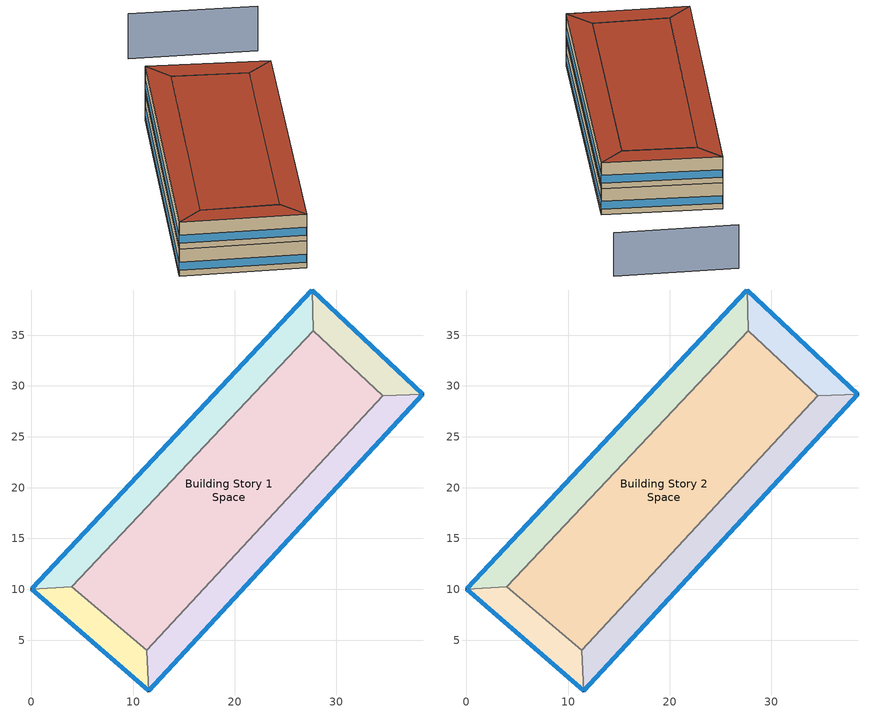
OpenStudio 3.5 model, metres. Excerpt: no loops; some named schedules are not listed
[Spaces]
Building Story 1 Space
 floor ground: 34.54,29.05 11.33,3.99 3.99,10.23 27.74,35.44 z0
 wall adiabatic (Typical Interior Wall): 11.33,3.99 34.54,29.05 27.74,35.44 3.99,10.23 11.33,3.99 z0:3.6
 ceiling adiabatic (Typical Interior Floor): 27.74,35.44 3.99,10.23 11.33,3.99 34.54,29.05 z3.6
Building Story 1 Space 1
 floor ground: 38.54,29.19 11.55,0 11.33,3.99 34.54,29.05 z0
 wall outside: 11.55,0 38.54,29.19 z0:3.6
 wall adiabatic (Typical Interior Wall): 38.54,29.19 34.54,29.05 11.33,3.99 11.55,0 z0:3.6
 window: 11.57,0.02 38.52,29.17 z0.76:1.84
 ceiling adiabatic (Typical Interior Ceiling): 34.54,29.05 11.33,3.99 11.55,0 38.54,29.19 z3.6
Building Story 1 Space 2
 floor ground: 11.55,0 0,10.03 3.99,10.23 11.33,3.99 z0
 wall outside: 0,10.03 11.55,0 z0:3.6
 wall adiabatic (Typical Interior Wall): 11.55,0 11.33,3.99 3.99,10.23 0,10.03 z0:3.6
 window: 0.02,10.01 11.53,0.02 z0.76:1.85
 ceiling adiabatic (Typical Interior Ceiling): 11.33,3.99 3.99,10.23 0,10.03 11.55,0 z3.6
Building Story 1 Space 3
 floor ground: 0,10.03 27.61,39.44 27.74,35.44 3.99,10.23 z0
 wall outside: 27.61,39.44 0,10.03 z0:3.6
 wall adiabatic (Typical Interior Wall): 0,10.03 3.99,10.23 27.74,35.44 27.61,39.44 z0:3.6
 window: 27.59,39.42 0.02,10.05 z0.76:1.84
 ceiling adiabatic (Typical Interior Ceiling): 3.99,10.23 27.74,35.44 27.61,39.44 0,10.03 z3.6
Building Story 1 Space 4
 floor ground: 27.61,39.44 38.54,29.19 34.54,29.05 27.74,35.44 z0
 wall outside: 38.54,29.19 27.61,39.44 z0:3.6
 wall adiabatic (Typical Interior Wall): 27.61,39.44 27.74,35.44 34.54,29.05 38.54,29.19 z0:3.6
 window: 38.52,29.21 27.63,39.42 z0.76:1.85
 ceiling adiabatic (Typical Interior Ceiling): 27.74,35.44 34.54,29.05 38.54,29.19 27.61,39.44 z3.6
Building Story 2 Space
 floor adiabatic (Typical Interior Floor): 34.54,29.05 11.33,3.99 3.99,10.23 27.74,35.44 z3.6
 wall adiabatic (Typical Interior Wall): 11.33,3.99 34.54,29.05 27.74,35.44 3.99,10.23 11.33,3.99 z3.6:7.2
 roof outside: 27.74,35.44 3.99,10.23 11.33,3.99 34.54,29.05 z7.2
Building Story 2 Space 1
 floor adiabatic (Typical Interior Ceiling): 38.54,29.19 11.55,0 11.33,3.99 34.54,29.05 z3.6
 wall outside: 11.55,0 38.54,29.19 z3.6:7.2
 wall adiabatic (Typical Interior Wall): 38.54,29.19 34.54,29.05 11.33,3.99 11.55,0 z3.6:7.2
 window: 11.57,0.02 38.52,29.17 z4.36:5.44
 roof outside: 34.54,29.05 11.33,3.99 11.55,0 38.54,29.19 z7.2
Building Story 2 Space 2
 floor adiabatic (Typical Interior Ceiling): 11.55,0 0,10.03 3.99,10.23 11.33,3.99 z3.6
 wall outside: 0,10.03 11.55,0 z3.6:7.2
 wall adiabatic (Typical Interior Wall): 11.55,0 11.33,3.99 3.99,10.23 0,10.03 z3.6:7.2
 window: 0.02,10.01 11.53,0.02 z4.36:5.45
 roof outside: 11.33,3.99 3.99,10.23 0,10.03 11.55,0 z7.2
Building Story 2 Space 3
 floor adiabatic (Typical Interior Ceiling): 0,10.03 27.61,39.44 27.74,35.44 3.99,10.23 z3.6
 wall outside: 27.61,39.44 0,10.03 z3.6:7.2
 wall adiabatic (Typical Interior Wall): 0,10.03 3.99,10.23 27.74,35.44 27.61,39.44 z3.6:7.2
 window: 27.59,39.42 0.02,10.05 z4.36:5.44
 roof outside: 3.99,10.23 27.74,35.44 27.61,39.44 0,10.03 z7.2
Building Story 2 Space 4
 floor adiabatic (Typical Interior Ceiling): 27.61,39.44 38.54,29.19 34.54,29.05 27.74,35.44 z3.6
 wall outside: 38.54,29.19 27.61,39.44 z3.6:7.2
 wall adiabatic (Typical Interior Wall): 27.61,39.44 27.74,35.44 34.54,29.05 38.54,29.19 z3.6:7.2
 window: 38.52,29.21 27.63,39.42 z4.36:5.45
 roof outside: 27.74,35.44 34.54,29.05 38.54,29.19 27.61,39.44 z7.2
shading: 38.22,51.33 49.85,41.09 z0:6
[Site]
Buffalo Niagara Intl Ap_NY_USA: Latitude {deg}=42.8203; Longitude {deg}=-78.8509; Time Zone {hr}=-5; Elevation {m}=53.6448; Terrain=City
[Site:WaterMainsTemperature]
Calculation Method=Correlation; Annual Average Outdoor Air Temperature {C}=8.96667; Maximum Difference In Monthly Average Outdoor Air Temperatures {deltaC}=26.2
[SizingPeriod:DesignDay] Barometric Pressure {Pa}=98769; Rain Indicator=No; Snow Indicator=No; Day of Month=21; Daylight Saving Time Indicator=No; Humidity Condition Type=Wetbulb; Dry-Bulb Temperature Range Modifier Type=DefaultMultipliers
Name | Maximum Dry-Bulb Temperature {C} | Daily Dry-Bulb Temperature Range {deltaC} | Wind Speed {m/s} | Wind Direction {deg} | Month | Day Type | Wetbulb or DewPoint at Maximum Dry-Bulb {C} | Solar Model Indicator | ASHRAE Clear Sky Optical Depth for Beam Irradiance | ASHRAE Clear Sky Optical Depth for Diffuse Irradiance | Sky Clearness
Buffalo Niagara Intl Ap Ann Clg .4% Condns DB=>MWB 1 | 30.3 | 9.3 | 5.7 | 240 | 7 | SummerDesignDay | 21.8 | ASHRAETau | 0.462 | 2.001
Buffalo Niagara Intl Ap Ann Clg .4% Condns WB=>MDB 1 | 27.8 | 9.3 | 5.7 | 240 | 7 | SummerDesignDay | 23.8 | ASHRAETau | 0.462 | 2.001
Buffalo Niagara Intl Ap Ann Htg 99.6% Condns DB 1 | -16.3 | 0 | 5.1 | 270 | 1 | WinterDesignDay | -16.3 | ASHRAEClearSky |  |  | 0
[ClimateZones]
Climate Zone Institution Name 1=ASHRAE; Climate Zone Document Name 1=ANSI/ASHRAE Standard 169; Climate Zone Document Year 1=2006; Climate Zone Value 1=6A
[Site:GroundTemperature:FCfactorMethod]
January Ground Temperature {C}=7.4; February Ground Temperature {C}=-0; March Ground Temperature {C}=-7.6; April Ground Temperature {C}=-12.6; May Ground Temperature {C}=-7.7; June Ground Temperature {C}=0.3; July Ground Temperature {C}=7; August Ground Temperature {C}=14.2; September Ground Temperature {C}=19.2; October Ground Temperature {C}=20.9; November Ground Temperature {C}=20; December Ground Temperature {C}=15.4
[Building]
office_7: Nominal Floor to Floor Height {m}=3.6; Default Construction Set=Res 90.1-2013 - Office - ASHRAE 169-2013-6A; Standards Number of Stories=2; Standards Number of Above Ground Stories=2; Standards Building Type=Office
[DefaultConstructionSet]
Res 90.1-2013 - Office - ASHRAE 169-2013-6A: Default Exterior Surface Constructions=Default Surface Constructions 1; Default Interior Surface Constructions=Default Surface Constructions 2; Default Ground Contact Surface Constructions=Default Surface Constructions 3; Default Exterior SubSurface Constructions=Default Sub Surface Constructions 1; Default Interior SubSurface Constructions=Default Sub Surface Constructions 2; Interior Partition Construction=Typical Interior Partition
[DefaultSurfaceConstructions]
Name | Floor Construction | Wall Construction | Roof Ceiling Construction
Default Surface Constructions 1 | Typical Insulated Exterior Mass Floor R-19.61 | Typical Insulated Exterior Mass Wall R-12.5 | Typical IEAD Roof R-31.25
Default Surface Constructions 2 | Typical Interior Floor | Typical Interior Wall | Typical Interior Ceiling
Default Surface Constructions 3 | Typical Insulated Carpeted 8in Slab Floor | Typical Insulated Basement Mass Wall
[Construction]
Typical Insulated Exterior Mass Floor R-19.61: Typical Insulation R-17.04, 4 in. Normalweight Concrete Floor, Typical Carpet Pad
Typical Insulated Exterior Mass Wall R-12.5: 1IN Stucco, 8IN CONCRETE HW RefBldg, Typical Insulation R-10.11, 1/2IN Gypsum
Typical IEAD Roof R-31.25: Roof Membrane, Typical Insulation R-30.13, Metal Roof Surface
Typical Interior Floor: 100mm Normalweight concrete floor, CP02 CARPET PAD
Typical Interior Wall: G01 13mm gypsum board, G01 13mm gypsum board
Typical Interior Ceiling: CP02 CARPET PAD, 100mm Normalweight concrete floor
Typical Insulated Carpeted 8in Slab Floor: 8 in. Normalweight Concrete Floor, Typical Carpet Pad
Typical Insulated Basement Mass Wall: 8 in. Concrete Block Basement Wall
U 0.48 SHGC 0.40 Dbl Ref-D Clr 6mm/13mm: REF D CLEAR 6MM, AIR 13MM, CLEAR 6MM
Typical Insulated Metal Door R-2.0: F08 Metal surface, Typical Insulation R-1.15
U 0.44 SHGC 0.26 Dbl Ref-B-H Clr 6mm/13mm Air: REF B CLEAR HI 6MM, AIR 13MM, CLEAR 6MM
Typical Overhead Door R-2.0: Typical Insulation R-1.15 1
Window_U_0.50_SHGC_0.40_Skylight_Frame_Width_0.430_in: Glass_2052_LayerAvg, Gap_1_W_0_0038, Glass_2027F_LayerAvg
Typical Interior Window: Clear 3mm
Typical Interior Door; Typical Interior Partition: G05 25mm wood
InteriorFurnishings 2: Std Wood 6inch 2
[Material:NoMass] Roughness=Smooth; Thermal Absorptance=0.9; Solar Absorptance=0.7
Name | Thermal Resistance {m2-K/W} | Visible Absorptance
Typical Insulation R-17.04 | 3.00072 | 0.7
Typical Carpet Pad; CP02 CARPET PAD | 0.21648 | 0.8
Typical Insulation R-10.11 | 1.78074 | 0.7
Typical Insulation R-30.13 | 5.30668 | 0.7
Typical Insulation R-1.15 | 0.202509 | 0.7
Typical Insulation R-1.15 1 | 0.202527 | 0.7
[Material] Thermal Absorptance=0.9
Name | Roughness | Thickness {m} | Conductivity {W/m-K} | Density {kg/m3} | Specific Heat {J/kg-K} | Solar Absorptance | Visible Absorptance
4 in. Normalweight Concrete Floor | MediumRough | 0.1016 | 2.31 | 2322 | 832 | 0.7 | 0.7
1IN Stucco | Smooth | 0.0253 | 0.6918 | 1858 | 837 | 0.7 | 0.92
8IN CONCRETE HW RefBldg | Rough | 0.2032 | 1.311 | 2240 | 836.8 | 0.7 | 0.7
1/2IN Gypsum | Smooth | 0.0127 | 0.16 | 784.9 | 830 | 0.4 | 0.4
Roof Membrane | VeryRough | 0.0095 | 0.16 | 1121.29 | 1460 | 0.7 | 0.7
Metal Roof Surface; F08 Metal surface | Smooth | 0.0008 | 45.28 | 7824 | 500 | 0.7 | 0.7
100mm Normalweight concrete floor | MediumRough | 0.1016 | 2.31045 | 2322 | 832.557 | 0.7 | 0.7
G01 13mm gypsum board | Smooth | 0.0127 | 0.160031 | 800.001 | 1090.73 | 0.7 | 0.5
8 in. Normalweight Concrete Floor | MediumRough | 0.2032 | 2.31 | 2322 | 832 | 0.7 | 0.7
8 in. Concrete Block Basement Wall | MediumRough | 0.2032 | 1.326 | 1842 | 912 | 0.7 | 0.7
G05 25mm wood | MediumSmooth | 0.0254 | 0.15 | 608 | 1630 | 0.5 | 0.5
Std Wood 6inch 2 | MediumSmooth | 0.15 | 0.12 | 540 | 1210 | 0.7 | 0.7
[DefaultSubSurfaceConstructions]
Name | Fixed Window Construction | Operable Window Construction | Door Construction | Glass Door Construction | Overhead Door Construction | Skylight Construction | Tubular Daylight Dome Construction | Tubular Daylight Diffuser Construction
Default Sub Surface Constructions 1 | U 0.48 SHGC 0.40 Dbl Ref-D Clr 6mm/13mm | U 0.48 SHGC 0.40 Dbl Ref-D Clr 6mm/13mm | Typical Insulated Metal Door R-2.0 | U 0.44 SHGC 0.26 Dbl Ref-B-H Clr 6mm/13mm Air | Typical Overhead Door R-2.0 | Window_U_0.50_SHGC_0.40_Skylight_Frame_Width_0.430_in | Typical Interior Window | Typical Interior Window
Default Sub Surface Constructions 2 | Typical Interior Window | Typical Interior Window | Typical Interior Door
[WindowMaterial:Glazing] Optical Data Type=SpectralAverage; Infrared Transmittance at Normal Incidence=0; Dirt Correction Factor for Solar and Visible Transmittance=1; Solar Diffusing=No
Name | Thickness {m} | Solar Transmittance at Normal Incidence | Front Side Solar Reflectance at Normal Incidence | Back Side Solar Reflectance at Normal Incidence | Visible Transmittance at Normal Incidence | Front Side Visible Reflectance at Normal Incidence | Back Side Visible Reflectance at Normal Incidence | Front Side Infrared Hemispherical Emissivity | Back Side Infrared Hemispherical Emissivity | Conductivity {W/m-K}
REF D CLEAR 6MM | 0.006 | 0.429 | 0.308 | 0.379 | 0.334 | 0.453 | 0.505 | 0.84 | 0.82 | 0.9
CLEAR 6MM | 0.006 | 0.775 | 0.071 | 0.071 | 0.881 | 0.08 | 0.08 | 0.84 | 0.84 | 0.9
REF B CLEAR HI 6MM | 0.006 | 0.24 | 0.16 | 0.32 | 0.3 | 0.16 | 0.29 | 0.84 | 0.6 | 0.9
Glass_2052_LayerAvg | 0.00837 | 0.507767 | 0.054228 | 0.0544931 | 0.586833 | 0.05805 | 0.058397 | 0.84 | 0.84 | 1
Glass_2027F_LayerAvg | 0.004 | 0.369744 | 0.470069 | 0.340935 | 0.765222 | 0.0546 | 0.073741 | 0.03675 | 0.84 | 1
Clear 3mm | 0.003 | 0.837 | 0.075 | 0.075 | 0.898 | 0.081 | 0.081 | 0.84 | 0.84 | 0.9
[WindowMaterial:Gas] Gas Type=Air
Name | Thickness {m}
AIR 13MM | 0.0127
Gap_1_W_0_0038 | 0.0038
[ElectricEquipment:Definition] Design Level Calculation Method=Watts/Area
Name | Watts per Space Floor Area {W/m2} | Fraction Radiant | Fraction Latent | Fraction Lost
Elevator Fan 1 - pre-normalized value was 31 W. | 0.0510533 | 0.5
Elevator Lift Motor 1 - pre-normalized value was 16055 W. | 26.4769 | 0 | 0 | 1
[DesignSpecification:OutdoorAir] Outdoor Air Method=Sum; Outdoor Air Flow per Floor Area {m3/s-m2}=0.0004318
Blended OA; Blended OA 1
[DefaultScheduleSet]
Story Ground Blended Space Type Schedule Set; Story Top Blended Space Type Schedule Set
[SpaceInfiltration:DesignFlowRate] Schedule=Always On Discrete; Design Flow Rate Calculation Method=Flow/ExteriorArea; Constant Term Coefficient=0; Temperature Term Coefficient=0; Velocity Term Coefficient=0.224; Velocity Squared Term Coefficient=0
Name | Space or SpaceType | Flow per Exterior Surface Area {m3/s-m2}
Office WholeBuilding - Sm Office A  - Story Ground Infiltration; Office WholeBuilding - Sm Office C  - Story Ground Infiltration | Story Ground Blended Space Type | 0.000119065
Office WholeBuilding - Sm Office A  - Story Top Infiltration; Office WholeBuilding - Sm Office C  - Story Top Infiltration | Story Top Blended Space Type | 3.99689e-05
Office WholeBuilding - Sm Office A end_a - Story Ground Infiltration; Office WholeBuilding - Sm Office A end_b - Story Ground Infiltration; Office WholeBuilding - Sm Office C end_a - Story Ground Infiltration; Office WholeBuilding - Sm Office C end_b - Story Ground Infiltration | Story Ground Blended Space Type | 5.18072e-05
Office WholeBuilding - Sm Office A end_a - Story Top Infiltration; Office WholeBuilding - Sm Office A end_b - Story Top Infiltration; Office WholeBuilding - Sm Office C end_a - Story Top Infiltration; Office WholeBuilding - Sm Office C end_b - Story Top Infiltration | Story Top Blended Space Type | 1.73911e-05
Office WholeBuilding - Sm Office B end_a - Story Ground Infiltration; Office WholeBuilding - Sm Office B end_b - Story Ground Infiltration | Story Ground Blended Space Type | 6.21075e-05
Office WholeBuilding - Sm Office B end_a - Story Top Infiltration; Office WholeBuilding - Sm Office B end_b - Story Top Infiltration | Story Top Blended Space Type | 2.08489e-05
[ElectricEquipment]
Name | Electric Equipment Definition | Space or SpaceType | Schedule | Multiplier
2 Elevator Lift Motors | Elevator Lift Motor 1 - pre-normalized value was 16055 W. | Story Ground Blended Space Type | Elevator Schedule 1 | 2
2 Elevator Fans | Elevator Fan 1 - pre-normalized value was 31 W. | Story Ground Blended Space Type | Elevator Schedule 3 | 2
2 Elevator Lights | Elevator Lights 1 - pre-normalized value was 32 W. | Story Ground Blended Space Type | Elevator Schedule 2 | 2
Office WholeBuilding - Sm Office Elec Equip 1 | Office WholeBuilding - Sm Office Elec Equip Definition | Story Ground Blended Space Type | OfficeSmall BLDG_EQUIP_SCH_2013 | 1
Office WholeBuilding - Sm Office Elec Equip 2 | Office WholeBuilding - Sm Office Elec Equip Definition | Story Top Blended Space Type | OfficeSmall BLDG_EQUIP_SCH_2013 | 1
[Exterior:Lights:Definition]
Name | Design Level {W}
Parking Areas and Drives Def (W/ft^2) | 0.1
Building Facades Def (W/ft^2) | 0.15
Main Entries Def (W/ft) | 30
Other Doors Def (W/ft) | 20
[Exterior:Lights] Control Option=AstronomicalClock
Name | Exterior Lights Definition | Schedule | Multiplier
Parking Areas and Drives | Parking Areas and Drives Def (W/ft^2) | Schedule Ruleset 2 | 21147.5
Building Facades | Building Facades Def (W/ft^2) | Schedule Ruleset 1 | 3298.23
Main Entries | Main Entries Def (W/ft) | Schedule Ruleset 2 | 10.4432
Other Doors | Other Doors Def (W/ft) | Schedule Ruleset 2 | 5.2216
[ThermostatSetpoint:DualSetpoint] Heating Setpoint Temperature Schedule=OfficeSmall HTGSETP_SCH_NO_OPTIMUM; Cooling Setpoint Temperature Schedule=OfficeSmall CLGSETP_SCH_NO_OPTIMUM
Story Ground Blended Space Type Thermostat; Story Ground Blended Space Type Thermostat 1; Story Ground Blended Space Type Thermostat 2; Story Ground Blended Space Type Thermostat 3; Story Ground Blended Space Type Thermostat 4; Story Top Blended Space Type Thermostat; Story Top Blended Space Type Thermostat 1; Story Top Blended Space Type Thermostat 2; Story Top Blended Space Type Thermostat 3; Story Top Blended Space Type Thermostat 4
[InternalMass:Definition]
Internal Mass Definition 3: Construction=InteriorFurnishings 2; Design Level Calculation Method=SurfaceArea/Area; Surface Area per Space Floor Area=2
[InternalMass]
Name | Internal Mass Definition | Space or SpaceType | Multiplier
Office WholeBuilding - Sm Office C end_b - Story Top Mass; Office WholeBuilding - Sm Office A end_b - Story Top Mass; Office WholeBuilding - Sm Office C end_a - Story Top Mass; Office WholeBuilding - Sm Office A end_a - Story Top Mass | Internal Mass Definition 2 | Story Top Blended Space Type | 0.0344722
Office WholeBuilding - Sm Office B end_b - Story Top Mass; Office WholeBuilding - Sm Office B end_a - Story Top Mass | Internal Mass Definition 2 | Story Top Blended Space Type | 0.082652
Office WholeBuilding - Sm Office C  - Story Top Mass; Office WholeBuilding - Sm Office A  - Story Top Mass | Internal Mass Definition 2 | Story Top Blended Space Type | 0.15845
Office WholeBuilding - Sm Office C end_b - Story Ground Mass; Office WholeBuilding - Sm Office C end_a - Story Ground Mass; Office WholeBuilding - Sm Office A end_b - Story Ground Mass; Office WholeBuilding - Sm Office A end_a - Story Ground Mass | Internal Mass Definition 2 | Story Ground Blended Space Type | 0.0344722
Office WholeBuilding - Sm Office B end_b - Story Ground Mass; Office WholeBuilding - Sm Office B end_a - Story Ground Mass | Internal Mass Definition 2 | Story Ground Blended Space Type | 0.082652
Office WholeBuilding - Sm Office C  - Story Ground Mass; Office WholeBuilding - Sm Office A  - Story Ground Mass | Internal Mass Definition 2 | Story Ground Blended Space Type | 0.15845
Office WholeBuilding - Sm Office B  - Story Ground Mass | Internal Mass Definition 2 | Story Ground Blended Space Type | 0.379907
Office WholeBuilding - Sm Office B  - Story Top Mass | Internal Mass Definition 2 | Story Top Blended Space Type | 0.379907
Building Story 1 Space 3 Mass | Internal Mass Definition 3 | Building Story 1 Space 3 | 1
Building Story 2 Space 1 Mass | Internal Mass Definition 3 | Building Story 2 Space 1 | 1
Building Story 1 Space 4 Mass | Internal Mass Definition 3 | Building Story 1 Space 4 | 1
Building Story 1 Space 2 Mass | Internal Mass Definition 3 | Building Story 1 Space 2 | 1
Building Story 2 Space 2 Mass | Internal Mass Definition 3 | Building Story 2 Space 2 | 1
Building Story 2 Space 4 Mass | Internal Mass Definition 3 | Building Story 2 Space 4 | 1
Building Story 2 Space 3 Mass | Internal Mass Definition 3 | Building Story 2 Space 3 | 1
Building Story 2 Space Mass | Internal Mass Definition 3 | Building Story 2 Space | 1
Building Story 1 Space 1 Mass | Internal Mass Definition 3 | Building Story 1 Space 1 | 1
Building Story 1 Space Mass | Internal Mass Definition 3 | Building Story 1 Space | 1
[People] People Definition=Office WholeBuilding - Sm Office People Definition; Number of People Schedule=OfficeSmall BLDG_OCC_SCH; Activity Level Schedule=OfficeSmall ACTIVITY_SCH; Work Efficiency Schedule=Work Efficiency Schedule; Clothing Insulation Schedule=Clothing Schedule; Air Velocity Schedule=Air Velocity Schedule; Multiplier=1
Name | Space or SpaceType
Office WholeBuilding - Sm Office People 1 | Story Ground Blended Space Type
Office WholeBuilding - Sm Office People 2 | Story Top Blended Space Type
[Lights] Lights Definition=Office WholeBuilding - Sm Office Lights Definition; Schedule=OfficeSmall BLDG_LIGHT_SCH_2013; Fraction Replaceable=1; Multiplier=1
Name | Space or SpaceType
Office WholeBuilding - Sm Office Lights 1 | Story Ground Blended Space Type
Office WholeBuilding - Sm Office Lights 2 | Story Top Blended Space Type
[SpaceType] Standards Building Type=Office; Standards Space Type=WholeBuilding - Sm Office
Name | Default Schedule Set | Design Specification Outdoor Air Object
Story Ground Blended Space Type | Story Ground Blended Space Type Schedule Set | Blended OA
Story Top Blended Space Type | Story Top Blended Space Type Schedule Set | Blended OA 1
[Space]
Name | Space Type | Building Story | Thermal Zone
Building Story 1 Space | Story Ground Blended Space Type | Building Story 1 | Building Story 1 ThermalZone
Building Story 1 Space 1 | Story Ground Blended Space Type | Building Story 1 | Building Story 1 ThermalZone 1
Building Story 1 Space 2 | Story Ground Blended Space Type | Building Story 1 | Building Story 1 ThermalZone 2
Building Story 1 Space 3 | Story Ground Blended Space Type | Building Story 1 | Building Story 1 ThermalZone 3
Building Story 1 Space 4 | Story Ground Blended Space Type | Building Story 1 | Building Story 1 ThermalZone 4
Building Story 2 Space | Story Top Blended Space Type | Building Story 2 | Building Story 2 ThermalZone
Building Story 2 Space 1 | Story Top Blended Space Type | Building Story 2 | Building Story 2 ThermalZone 1
Building Story 2 Space 2 | Story Top Blended Space Type | Building Story 2 | Building Story 2 ThermalZone 2
Building Story 2 Space 3 | Story Top Blended Space Type | Building Story 2 | Building Story 2 ThermalZone 3
Building Story 2 Space 4 | Story Top Blended Space Type | Building Story 2 | Building Story 2 ThermalZone 4
[BuildingStory] Nominal Floor to Floor Height {m}=3.6
Name | Nominal Z Coordinate {m}
Building Story 1 | 3.6
Building Story 2 | 7.2
[ThermalZone] Use Ideal Air Loads=No
Name | Thermostat | Primary Daylighting Control | Fraction of Zone Controlled by Primary Daylighting Control | Secondary Daylighting Control | Fraction of Zone Controlled by Secondary Daylighting Control
Building Story 1 ThermalZone | Story Ground Blended Space Type Thermostat
Building Story 1 ThermalZone 1 | Story Ground Blended Space Type Thermostat 1 | Building Story 1 Space 1 Daylt Sensor 1 | 0.285 | Building Story 1 Space 1 Daylt Sensor 2 | 0.047
Building Story 1 ThermalZone 2 | Story Ground Blended Space Type Thermostat 2 | Building Story 1 Space 2 Daylt Sensor 1 | 0.303 | Building Story 1 Space 2 Daylt Sensor 2 | 0.041
Building Story 1 ThermalZone 3 | Story Ground Blended Space Type Thermostat 3 | Building Story 1 Space 3 Daylt Sensor 1 | 0.29 | Building Story 1 Space 3 Daylt Sensor 2 | 0.045
Building Story 1 ThermalZone 4 | Story Ground Blended Space Type Thermostat 4 | Building Story 1 Space 4 Daylt Sensor 1 | 0.303 | Building Story 1 Space 4 Daylt Sensor 2 | 0.041
Building Story 2 ThermalZone | Story Top Blended Space Type Thermostat
Building Story 2 ThermalZone 1 | Story Top Blended Space Type Thermostat 1 | Building Story 2 Space 1 Daylt Sensor 1 | 0.285 | Building Story 2 Space 1 Daylt Sensor 2 | 0.047
Building Story 2 ThermalZone 2 | Story Top Blended Space Type Thermostat 2 | Building Story 2 Space 2 Daylt Sensor 1 | 0.303 | Building Story 2 Space 2 Daylt Sensor 2 | 0.041
Building Story 2 ThermalZone 3 | Story Top Blended Space Type Thermostat 3 | Building Story 2 Space 3 Daylt Sensor 1 | 0.29 | Building Story 2 Space 3 Daylt Sensor 2 | 0.045
Building Story 2 ThermalZone 4 | Story Top Blended Space Type Thermostat 4 | Building Story 2 Space 4 Daylt Sensor 1 | 0.303 | Building Story 2 Space 4 Daylt Sensor 2 | 0.041
[Daylighting:Control] Illuminance Setpoint {lux}=377; Lighting Control Type=Stepped; Minimum Input Power Fraction for Continuous Dimming Control=0.3; Minimum Light Output Fraction for Continuous Dimming Control=0.2; Number of Stepped Control Steps=3; Probability Lighting will be Reset When Needed in Manual Stepped Control=1; Maximum Allowable Discomfort Glare Index=22
Name | Space | Position X-Coordinate {m} | Position Y-Coordinate {m} | Position Z-Coordinate {m}
Building Story 1 Space 1 Daylt Sensor 1 | Building Story 1 Space 1 | 24.1492 | 15.4206 | 0.762
Building Story 1 Space 1 Daylt Sensor 2 | Building Story 1 Space 1 | 23.2424 | 16.2591 | 0.762
Building Story 1 Space 2 Daylt Sensor 1 | Building Story 1 Space 2 | 6.57269 | 5.93365 | 0.762
Building Story 1 Space 2 Daylt Sensor 2 | Building Story 1 Space 2 | 7.38345 | 6.86732 | 0.762
Building Story 1 Space 3 Daylt Sensor 1 | Building Story 1 Space 3 | 14.6911 | 23.9008 | 0.762
Building Story 1 Space 3 Daylt Sensor 2 | Building Story 1 Space 3 | 15.5915 | 23.0555 | 0.762
Building Story 1 Space 4 Daylt Sensor 1 | Building Story 1 Space 4 | 32.2392 | 33.4257 | 0.762
Building Story 1 Space 4 Daylt Sensor 2 | Building Story 1 Space 4 | 31.3933 | 32.5237 | 0.762
Building Story 2 Space 1 Daylt Sensor 1 | Building Story 2 Space 1 | 24.1492 | 15.4206 | 4.362
Building Story 2 Space 1 Daylt Sensor 2 | Building Story 2 Space 1 | 23.2424 | 16.2591 | 4.362
Building Story 2 Space 2 Daylt Sensor 1 | Building Story 2 Space 2 | 6.57269 | 5.93365 | 4.362
Building Story 2 Space 2 Daylt Sensor 2 | Building Story 2 Space 2 | 7.38345 | 6.86732 | 4.362
Building Story 2 Space 3 Daylt Sensor 1 | Building Story 2 Space 3 | 14.6911 | 23.9008 | 4.362
Building Story 2 Space 3 Daylt Sensor 2 | Building Story 2 Space 3 | 15.5915 | 23.0555 | 4.362
Building Story 2 Space 4 Daylt Sensor 1 | Building Story 2 Space 4 | 32.2392 | 33.4257 | 4.362
Building Story 2 Space 4 Daylt Sensor 2 | Building Story 2 Space 4 | 31.3933 | 32.5237 | 4.362
